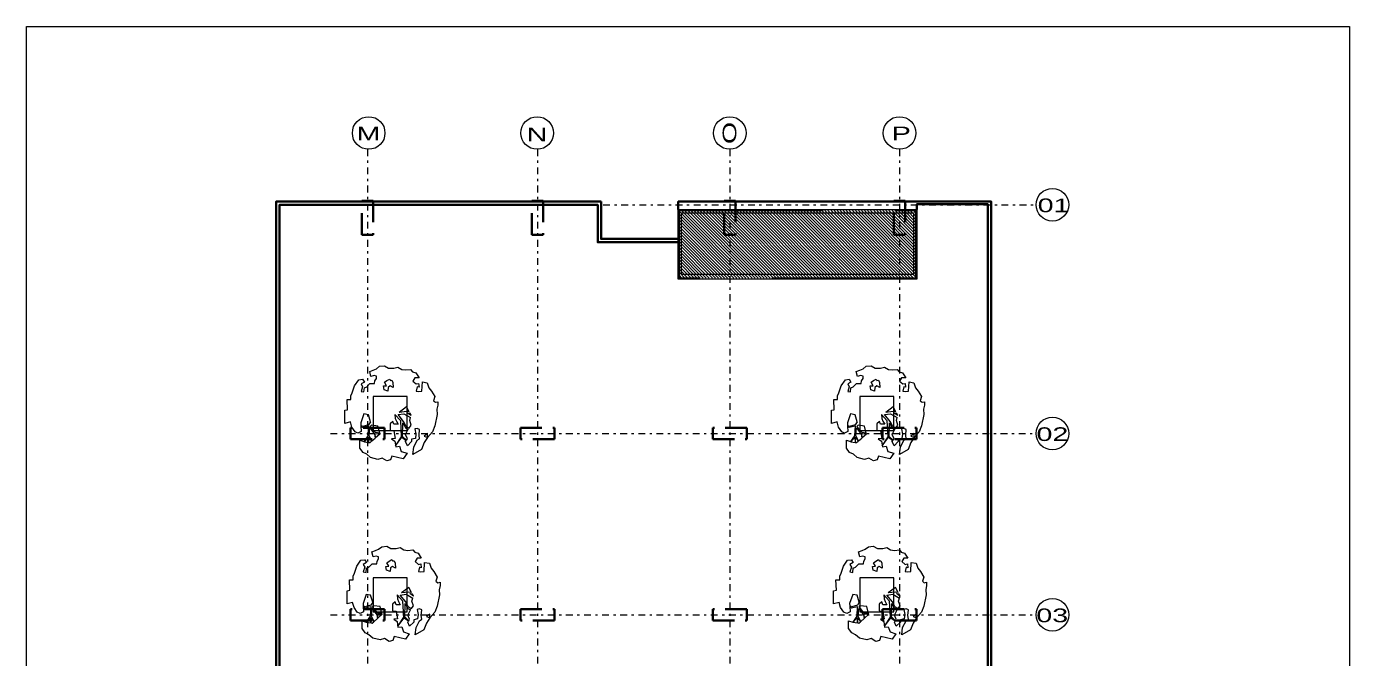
# Model space of a CAD drawing. Header units: millimetres. Extents: x 86 to 500, y -52 to 256.
# Drawn here: x 227.9 to 286.4, y 85.2 to 113.1 of the extents above; entities that cross this region are included whole.
import ezdxf

# ---------------------------------------------------------------- set-up
doc = ezdxf.new("R2010")
doc.units = ezdxf.units.MM
for name, pattern in [('CENTER', [0.7, 0.3, -0.2, 0, -0.2]), ('HIDDEN', [9.525, 6.35, -3.175]), ('HIDDEN2', [4.7625, 3.175, -1.5875])]:
    doc.linetypes.add(name, pattern=pattern)
for name, color, linetype in [('1amobla', 253, 'Continuous'), ('AREA PARQUEO', 253, 'Continuous'), ('E-BORDE LOSA', 4, 'Continuous'), ('EJE-ESTRUCTURA', 254, 'CENTER'), ('JCA_COTAS', 253, 'Continuous')]:
    doc.layers.add(name, color=color, linetype=linetype)
doc.layers.add('A-HATCH CONCRETO', color=7, linetype='Continuous', true_color=0xb8b8b8)
doc.layers.add('Estructura', color=7, linetype='Continuous', lineweight=40, true_color=0x383838)
doc.layers.add('Muro', color=7, linetype='Continuous', lineweight=40, true_color=0x2b2b2b)
doc.styles.add('style2', font='arial.ttf', dxfattribs={"width": 1.5})

# ---------------------------------------------------------------- blocks, each defined once
blk = doc.blocks.new('ap-2')
for points in [[(-184.365, -96.715), (-184.25, -96.709), (-184.209, -96.782), (-184.24, -96.844), (-184.343, -96.916), (-184.457, -96.947), (-184.426, -97.071), (-184.716, -97.071), (-184.726, -97.009), (-184.954, -97.019), (-184.954, -96.936), (-185.037, -96.936), (-185.099, -96.905), (-185.254, -96.855), (-185.389, -96.763), (-185.399, -96.68), (-185.337, -96.639), (-185.295, -96.711), (-185.233, -96.68), (-185.13, -96.711), (-185.12, -96.649), (-185.213, -96.639), (-185.233, -96.587), (-185.306, -96.515), (-185.306, -96.412), (-185.367, -96.404), (-185.418, -96.373), (-185.465, -96.372), (-185.48, -96.425), (-185.461, -96.494), (-185.572, -96.521), (-185.601, -96.441), (-185.632, -96.373), (-185.685, -96.303), (-185.699, -96.195), (-185.647, -96.102), (-185.647, -95.988), (-185.668, -95.896), (-185.616, -95.813), (-185.606, -95.73), (-185.616, -95.617), (-185.564, -95.576), (-185.544, -95.503), (-185.431, -95.43), (-185.43, -95.524), (-185.357, -95.565), (-185.295, -95.493), (-185.306, -95.441), (-185.223, -95.431), (-185.233, -95.472), (-185.14, -95.493), (-185.13, -95.441), (-185.14, -95.369), (-185.34, -95.356), (-185.32, -95.251), (-185.213, -95.214), (-185.14, -95.152), (-185.016, -95.079), (-184.923, -95.11), (-184.892, -95.068), (-184.902, -95.017), (-184.83, -95.017), (-184.737, -95.037), (-184.623, -95.027), (-184.374, -95.079), (-184.24, -95.13), (-184.116, -95.244), (-184.199, -95.244), (-184.147, -95.316), (-184.116, -95.244), (-184.002, -95.316), (-183.849, -95.373), (-183.741, -95.565), (-183.901, -95.547), (-184.054, -95.471), (-184.085, -95.419), (-184.168, -95.43), (-184.292, -95.419), (-184.312, -95.471), (-184.302, -95.522), (-184.188, -95.502), (-184.095, -95.512), (-184.074, -95.595), (-184.023, -95.595), (-183.93, -95.688), (-184.023, -95.729), (-184.047, -95.713)], [(-184.678, -95.647), (-184.788, -95.708), (-184.669, -95.868)], [(-184.678, -95.647), (-184.685, -95.704), (-184.669, -95.868)], [(-184.598, -95.606), (-184.652, -95.685), (-184.648, -95.63)], [(-184.598, -95.606), (-184.602, -95.605), (-184.648, -95.63)], [(-184.619, -95.895), (-184.639, -95.763), (-184.554, -95.618)], [(-184.625, -95.965), (-184.533, -95.955), (-184.476, -95.932), (-184.406, -95.894), (-184.406, -95.987), (-184.468, -96.008), (-184.416, -96.069), (-184.271, -96.069), (-184.261, -95.987), (-184.095, -95.956), (-184.085, -96.038), (-184.033, -95.966), (-183.909, -95.946), (-183.919, -95.863), (-183.805, -95.822), (-183.767, -95.695), (-183.645, -95.78), (-183.702, -96.028), (-183.702, -96.028), (-183.619, -96.059), (-183.598, -96.142), (-183.661, -96.245), (-183.63, -96.338), (-183.671, -96.503), (-183.743, -96.586), (-183.743, -96.586), (-183.785, -96.668), (-183.878, -96.74), (-184.054, -96.74), (-184.023, -96.647), (-184.023, -96.646)], [(-184.625, -95.965), (-184.492, -95.843), (-184.13, -95.823)], [(-184.313, -95.655), (-184.359, -95.717), (-184.469, -95.772), (-184.619, -95.895)], [(-184.313, -95.655), (-184.385, -95.605), (-184.488, -95.636), (-184.554, -95.618)], [(-184.053, -95.708), (-184.139, -95.793), (-184.435, -95.789), (-184.321, -95.726), (-184.29, -95.671)], [(-184.053, -95.708), (-184.085, -95.688), (-184.178, -95.729), (-184.281, -95.677), (-184.29, -95.671)], [(-184.13, -95.823), (-183.939, -95.951)], [(-184.12, -95.809), (-184.047, -95.713)], [(-183.93, -95.949), (-184.12, -95.809)], [(-185.333, -96.19), (-185.369, -96.14), (-185.403, -96.079), (-185.373, -96.064), (-185.377, -96.03), (-185.325, -96.009), (-185.216, -95.999), (-185.251, -96.068), (-185.22, -96.112), (-185.14, -96.119), (-185.166, -96.199), (-185.252, -96.215), (-185.256, -96.146), (-185.333, -96.19)], [(-184.212, -96.3), (-184.366, -96.338), (-184.385, -96.482), (-184.386, -96.483)], [(-184.212, -96.3), (-184.221, -96.394), (-184.356, -96.508), (-184.386, -96.483)], [(-184.037, -96.473), (-184.15, -96.532), (-184.324, -96.516), (-184.186, -96.414), (-184.102, -96.4)], [(-184.111, -96.39), (-184.194, -96.296), (-184.203, -96.298)], [(-184.111, -96.39), (-184.198, -96.398), (-184.203, -96.298)], [(-184.037, -96.473), (-184.102, -96.4)], [(-184.459, -96.504), (-184.617, -96.549), (-184.633, -96.647), (-184.435, -96.718), (-184.382, -96.716)], [(-184.459, -96.504), (-184.395, -96.544), (-184.36, -96.67), (-184.382, -96.716)], [(-184.365, -96.715), (-184.34, -96.678), (-184.368, -96.548), (-184.15, -96.56), (-184.023, -96.646)], [(-184.006, -96.537), (-184.123, -96.532), (-184.032, -96.479)], [(-184.021, -96.639), (-184.123, -96.552), (-184.007, -96.549)], [(-184.006, -96.537), (-184.002, -96.513), (-184.032, -96.479)], [(-184.021, -96.639), (-184.007, -96.549)]]:
    blk.add_lwpolyline(points)
blk = doc.blocks.new('estructura cubiertas')
at = {"layer": 'EJE-ESTRUCTURA'}
for p, q in [((2115, -5855.354), (2115, -5914.914)), ((2122.5, -5855.354), (2122.5, -5914.914)), ((2131, -5855.354), (2131, -5914.914)), ((2138.498, -5855.354), (2138.498, -5914.914)), ((2138.498, -5855.354), (2138.498, -5914.914)), ((2113.405, -5857.799), (2144.533, -5857.799)), ((2113.363, -5867.899), (2144.533, -5867.899)), ((2113.363, -5875.899), (2144.533, -5875.899)), ((2113.363, -5885.999), (2144.533, -5885.999)), ((2113.163, -5893.999), (2144.533, -5893.999)), ((2112.87, -5903.674), (2144.533, -5903.674)), ((2112.731, -5911.699), (2144.533, -5911.699))]:
    blk.add_line(p, q, dxfattribs=at)
at = {"layer": 'Estructura', "linetype": 'HIDDEN2', "ltscale": 0.3}
for points in [[(2115.25, -5859.124), (2114.75, -5859.124), (2114.75, -5857.624), (2115.25, -5857.624)], [(2122.75, -5859.124), (2122.25, -5859.124), (2122.25, -5857.624), (2122.75, -5857.624)], [(2131.25, -5859.124), (2130.75, -5859.124), (2130.75, -5857.624), (2131.25, -5857.624)], [(2138.748, -5859.124), (2138.248, -5859.124), (2138.248, -5857.624), (2138.748, -5857.624)], [(2114.25, -5867.649), (2114.25, -5868.149), (2115.75, -5868.149), (2115.75, -5867.649)], [(2123.25, -5867.649), (2123.25, -5868.149), (2121.75, -5868.149), (2121.75, -5867.649)], [(2130.25, -5867.649), (2130.25, -5868.149), (2131.75, -5868.149), (2131.75, -5867.649)], [(2139.248, -5867.649), (2139.248, -5868.149), (2137.748, -5868.149), (2137.748, -5867.649)], [(2114.25, -5875.649), (2114.25, -5876.149), (2115.75, -5876.149), (2115.75, -5875.649)], [(2123.25, -5875.649), (2123.25, -5876.149), (2121.75, -5876.149), (2121.75, -5875.649)], [(2130.25, -5875.649), (2130.25, -5876.149), (2131.75, -5876.149), (2131.75, -5875.649)], [(2139.248, -5875.649), (2139.248, -5876.149), (2137.748, -5876.149), (2137.748, -5875.649)], [(2114.25, -5885.749), (2114.25, -5886.249), (2115.75, -5886.249), (2115.75, -5885.749)], [(2123.25, -5885.749), (2123.25, -5886.249), (2121.75, -5886.249), (2121.75, -5885.749)], [(2130.25, -5885.749), (2130.25, -5886.249), (2131.75, -5886.249), (2131.75, -5885.749)], [(2139.248, -5885.749), (2139.248, -5886.249), (2137.748, -5886.249), (2137.748, -5885.749)], [(2114.25, -5893.749), (2114.25, -5894.249), (2115.75, -5894.249), (2115.75, -5893.749)], [(2123.25, -5893.749), (2123.25, -5894.249), (2121.75, -5894.249), (2121.75, -5893.749)], [(2130.25, -5893.749), (2130.25, -5894.249), (2131.75, -5894.249), (2131.75, -5893.749)], [(2139.248, -5893.749), (2139.248, -5894.249), (2137.748, -5894.249), (2137.748, -5893.749)], [(2115.25, -5904.924), (2115.25, -5903.424), (2114.75, -5903.424), (2114.75, -5904.924)], [(2122.75, -5904.924), (2122.75, -5903.424), (2122.25, -5903.424), (2122.25, -5904.924)], [(2131.25, -5904.924), (2131.25, -5903.424), (2130.75, -5903.424), (2130.75, -5904.924)], [(2137.353, -5903.556), (2138.853, -5903.556), (2138.853, -5903.791), (2137.353, -5903.791)], [(2115.25, -5909.549), (2115.25, -5911.949), (2114.75, -5911.949), (2114.75, -5909.549)], [(2122.25, -5909.549), (2122.25, -5911.949), (2122.75, -5911.949), (2122.75, -5909.549)], [(2130.75, -5909.549), (2130.75, -5911.949), (2131.25, -5911.949), (2131.25, -5909.549)], [(2138.248, -5911.949), (2138.248, -5909.549), (2138.748, -5909.549), (2138.748, -5911.949)]]:
    blk.add_lwpolyline(points, close=True, dxfattribs=at)
at = {"layer": 'JCA_COTAS', "linetype": 'Continuous'}
for centre in [(2115.048, -5854.634), (2122.49, -5854.634), (2131, -5854.634), (2138.501, -5854.634), (2145.253, -5857.799), (2145.253, -5867.899), (2145.253, -5875.899), (2145.253, -5885.999), (2145.253, -5893.999), (2145.253, -5903.674), (2145.253, -5911.699)]:
    blk.add_circle(centre, 0.72, dxfattribs=at)
at = {"layer": 'JCA_COTAS', "linetype": 'Continuous', "style": 'style2', "width": 1.5}
for s, height, rotation, p in [('M', 0.603, 0.02931, (2114.513, -5854.964)), ('N', 0.603, 0.02931, (2122.032, -5855.005)), ('O', 0.603, 90.02931, (2131.289, -5855.124)), ('P', 0.603, 0.02931, (2138.156, -5854.954)), ('01', 0.6031, 0.02931, (2144.602, -5858.129)), ('02', 0.6031, 0.02931, (2144.549, -5868.229)), ('03', 0.6031, 0.02931, (2144.542, -5876.229)), ('04', 0.6031, 0.02931, (2144.58, -5886.329)), ('05', 0.6031, 0.02931, (2144.552, -5894.329)), ('06', 0.6031, 0.02931, (2144.551, -5904.004)), ('07', 0.6031, 0.02931, (2144.545, -5912.029))]:
    blk.add_text(s, height=height, rotation=rotation, dxfattribs=at).set_placement(p)

msp = doc.modelspace()

# ---------------------------------------------------------------- hatches: boundary and pattern name
at = {"layer": 'A-HATCH CONCRETO'}
h = msp.add_hatch(dxfattribs=at)
h.set_pattern_fill('ANSI31', color=256, scale=0.03, angle=228.084, style=0)
h.set_pattern_definition([(315, (999.99739, 1259.79539), (0.067351921, 0.067351921), [])])
h.paths.add_polyline_path([(267.187, 104.967), (267.187, 101.992), (256.75, 101.992), (256.75, 104.967)])

# ---------------------------------------------------------------- linework, layer by layer
at = {"layer": '1amobla', "color": 7, "linetype": 'Continuous', "ltscale": 0.3, "true_color": 0xffffff}
msp.add_lwpolyline([(227.907, 113.095), (286.355, 113.095), (286.355, 40.11), (227.907, 40.11)], close=True, dxfattribs=at)
at = {"layer": 'AREA PARQUEO', "color": 2}
for points in [[(243.227, 96.756), (243.227, 95.261), (244.727, 95.261), (244.727, 96.756)], [(264.725, 96.756), (264.725, 95.261), (266.225, 95.261), (266.225, 96.756)], [(243.227, 88.756), (243.227, 87.261), (244.727, 87.261), (244.727, 88.756)], [(264.725, 88.756), (264.725, 87.261), (266.225, 87.261), (266.225, 88.756)]]:
    msp.add_lwpolyline(points, close=True, dxfattribs=at)
at = {"layer": 'E-BORDE LOSA'}
for points in [[(267.237, 105.017), (267.237, 101.942), (256.7, 101.942), (256.7, 105.017)], [(267.087, 104.867), (267.087, 102.142), (256.85, 102.142), (256.85, 104.867)]]:
    msp.add_lwpolyline(points, close=True, dxfattribs=at)
at = {"layer": 'E-BORDE LOSA', "color": 1, "linetype": 'HIDDEN'}
msp.add_lwpolyline([(267.187, 104.967), (267.187, 101.992), (256.75, 101.992), (256.75, 104.967)], close=True, dxfattribs=at)
at = {"layer": 'Muro'}
for points in [[(253.292, 105.367), (238.933, 105.367), (238.933, 50.942), (250.178, 50.943)], [(256.7, 103.571), (253.142, 103.571), (253.142, 105.217), (239.083, 105.217), (239.083, 51.092), (250.178, 51.093)], [(256.7, 103.721), (253.292, 103.721), (253.292, 105.367)], [(270.529, 57.211), (270.529, 105.367), (256.7, 105.367), (256.7, 105.017)], [(270.379, 57.211), (270.379, 105.246), (267.237, 105.246), (267.237, 105.017)]]:
    msp.add_lwpolyline(points, dxfattribs=at)

# ---------------------------------------------------------------- block references
at = {"layer": 'JCA_COTAS', "xscale": 2, "yscale": 2, "zscale": 2, "rotation": 270.0000001197043}
for p in [(436.111, -273.276), (457.608, -273.276), (436.21, -281.242), (457.707, -281.242)]:
    msp.add_blockref('ap-2', p, dxfattribs=at)
at = {"layer": 'Muro', "linetype": 'HIDDEN'}
msp.add_blockref('estructura cubiertas', (-1872.023, 5963.027), dxfattribs=at)

doc.saveas('drawing.dxf')
